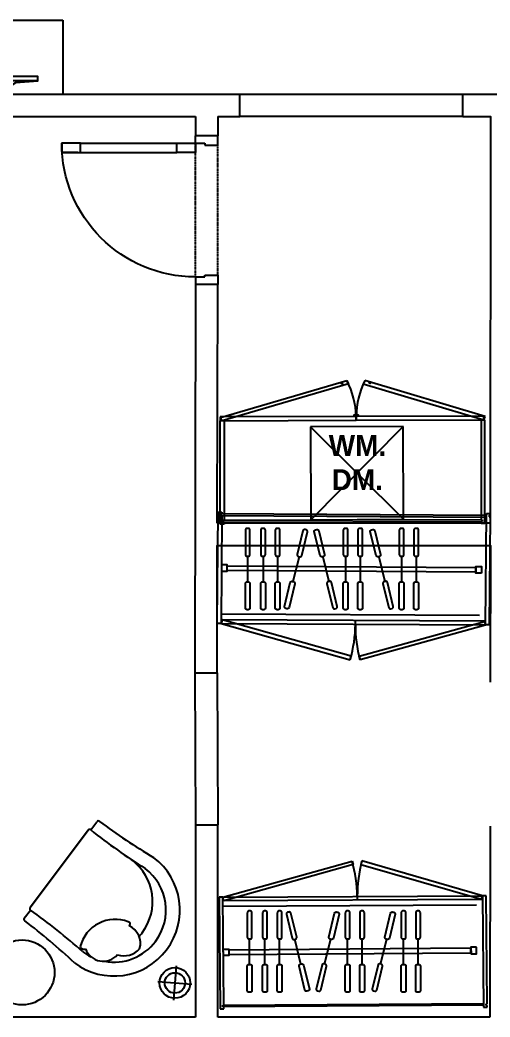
# Model space of a CAD drawing. Extents: x -678889171 to 586587, y -792238163 to 335485.
# Drawn here: x 70429 to 72962, y 58952 to 64321 of the extents above; entities that cross this region are included whole.
import ezdxf

# ---------------------------------------------------------------- set-up
doc = ezdxf.new("R2010")
doc.units = 0
doc.header["$MEASUREMENT"] = 0
doc.set_wipeout_variables(frame=1)
doc.linetypes.add('XR-A-TYP40$0$XR-A-TYP-2-3-4-6-7-8-9-10$0$HIDDEN', pattern=[0.375, 0.25, -0.125])
doc.layers.get('0').update_dxf_attribs({"color": 8})
for name, color, linetype in [('9TH-FURN$0$I-FURN', 252, 'Continuous'), ('9TH-FURN$0$I-WIPEOUT', 252, 'Continuous'), ('9TH-FURN$0$XREF_1BR$0$I-EQPM', 252, 'Continuous'), ('9TH-FURN$0$XREF_1BR$0$I-FURN', 252, 'Continuous'), ('XR-A-9TH-FLOOR$0$A-WALL', 252, 'Continuous'), ('XR-A-TYP40$0$A-EQPM', 252, 'Continuous'), ('XR-A-TYP40$0$A-WALL', 252, 'Continuous'), ('XR-A-TYP40$0$A-WALL-PRHT', 252, 'Continuous'), ('XR-A-TYP40$0$I-SPCL', 252, 'Continuous'), ('XR-A-TYP40$0$XR-A-TYP-2-3-4-6-7-8-9-10$0$A-DOOR', 252, 'Continuous'), ('XR-A-TYP40$0$XR-A-TYP-2-3-4-6-7-8-9-10$0$A-FLOR-OVHD', 252, 'XR-A-TYP40$0$XR-A-TYP-2-3-4-6-7-8-9-10$0$HIDDEN'), ('XR-A-TYP40$0$XR-A-TYP-3-5-9-10$0$A-WALL', 252, 'Continuous')]:
    doc.layers.add(name, color=color, linetype=linetype)
doc.styles.add('XR-A-TYP40$0$XREF_1BR$0$KZT', font='')
doc.styles.get('XR-A-TYP40$0$XREF_1BR$0$KZT').set_extended_font_data('AvantGarde LT Medium', bold=True)

# ---------------------------------------------------------------- blocks, each defined once
blk = doc.blocks.new('*U1507')
for p, q in [((0, -20), (0, -140)), ((50, -20), (0, -20)), ((50, -90), (50, -20)), ((750, -90), (750, -20)), ((750, -20), (800, -20)), ((800, -20), (800, -140)), ((40, -140), (40, -90)), ((40, -90), (50, -90)), ((760, -90), (750, -90)), ((760, -140), (760, -90)), ((40, -140), (0, -140)), ((760, -140), (800, -140)), ((710, -760), (710, -240)), ((760, -760), (760, -240))]:
    blk.add_line(p, q)
for points in [[(710, -240), (760, -240), (760, -140), (710, -140), (710, -227)], [(710, -760), (760, -760), (760, -860), (710, -860), (710, -773), (710, -860)]]:
    blk.add_lwpolyline(points, close=True)
blk.add_arc((760, -140), 720, 180, 270)
at = {"layer": 'XR-A-TYP40$0$XR-A-TYP-2-3-4-6-7-8-9-10$0$A-FLOR-OVHD'}
for p, q in [((50, -20), (750, -20)), ((40, -140), (760, -140))]:
    blk.add_line(p, q, dxfattribs=at)
blk = doc.blocks.new('XR-A-TYP40')
at = {"layer": 'XR-A-TYP40$0$A-EQPM'}
for p, q in [((74310.1, 48659.4, 0), (74991.1, 48857.2, 0)), ((75000, 48839.3, 0), (74319.1, 48641.5, 0)), ((74964.8, 48840.7, 0), (74965.7, 48838.9, 0)), ((74964.8, 48840.7, 0), (74965.7, 48838.9, 0)), ((74964.8, 48840.7, 0), (74965.7, 48838.9, 0)), ((74964.8, 48840.7, 0), (74965.7, 48838.9, 0)), ((74965.7, 48841.2, 0), (74966.6, 48839.4, 0)), ((74965.7, 48841.2, 0), (74966.6, 48839.4, 0)), ((74965.7, 48841.2, 0), (74966.6, 48839.4, 0)), ((74965.7, 48841.2, 0), (74966.6, 48839.4, 0)), ((74991.1, 48857.2, 0), (75000, 48839.3, 0)), ((75088.1, 48857.9, 0), (75079.5, 48839.9, 0)), ((75079.5, 48839.9, 0), (75728.2, 48645.4, 0)), ((75736.9, 48663.4, 0), (75088.1, 48857.9, 0)), ((75113.7, 48842.2, 0), (75112.9, 48840.4, 0)), ((75113.7, 48842.2, 0), (75112.9, 48840.4, 0)), ((75113.7, 48842.2, 0), (75112.9, 48840.4, 0)), ((75113.7, 48842.2, 0), (75112.9, 48840.4, 0)), ((75114.6, 48841.8, 0), (75113.8, 48840, 0)), ((75114.6, 48841.8, 0), (75113.8, 48840, 0)), ((75114.6, 48841.8, 0), (75113.8, 48840, 0)), ((75114.6, 48841.8, 0), (75113.8, 48840, 0)), ((75041, 48663.4, 0), (74308.9, 48661.4, 0)), ((74308.9, 48661.4, 0), (74309.1, 48641.4, 0)), ((74319.1, 48641.5, 0), (74310.1, 48659.4, 0)), ((75033.3, 48665.4, 0), (75033.3, 48663.4, 0)), ((75033.3, 48665.4, 0), (75033.3, 48663.4, 0)), ((75033.3, 48665.4, 0), (75033.3, 48663.4, 0)), ((75033.3, 48665.4, 0), (75033.3, 48663.4, 0)), ((75034.3, 48665.4, 0), (75034.3, 48663.4, 0)), ((75034.3, 48665.4, 0), (75034.3, 48663.4, 0)), ((75034.3, 48665.4, 0), (75034.3, 48663.4, 0)), ((75034.3, 48665.4, 0), (75034.3, 48663.4, 0)), ((75728, 48665.4, 0), (75041, 48663.4, 0)), ((75041, 48663.4, 0), (75041.2, 48643.4, 0)), ((75041.2, 48643.4, 0), (75041, 48663.4, 0)), ((75047.7, 48665.5, 0), (75047.7, 48663.5, 0)), ((75047.7, 48665.5, 0), (75047.7, 48663.5, 0)), ((75047.7, 48665.5, 0), (75047.7, 48663.5, 0)), ((75047.7, 48665.5, 0), (75047.7, 48663.5, 0)), ((75048.7, 48665.5, 0), (75048.7, 48663.5, 0)), ((75048.7, 48665.5, 0), (75048.7, 48663.5, 0)), ((75048.7, 48665.5, 0), (75048.7, 48663.5, 0)), ((75048.7, 48665.5, 0), (75048.7, 48663.5, 0)), ((75728.2, 48645.4, 0), (75728, 48665.4, 0)), ((75728.2, 48645.4, 0), (75736.9, 48663.4, 0)), ((74309.1, 48641.4, 0), (75041.2, 48643.4, 0)), ((74309.1, 48641.4, 0), (74329.1, 48641.6, 0)), ((74309.1, 48103.8, 0), (74309.1, 48641.4, 0)), ((74329.1, 48641.6, 0), (74329.1, 48104, 0)), ((75041.2, 48643.4, 0), (75728.2, 48645.4, 0)), ((75714.6, 48645.3), (75714.1, 48107.7)), ((75734.6, 48645.5), (75714.6, 48645.3)), ((75734.2, 48098.8), (75734.6, 48645.5)), ((74309.1, 48094.8, 0), (74309.1, 48103.8, 0)), ((74309.1, 48103.8, 0), (74309.1, 48103.8, 0)), ((74309.2, 48084.8, 0), (74309.1, 48094.8, 0)), ((74309.1, 48094.8, 0), (74309.1, 48094.8, 0)), ((74329.2, 48085, 0), (74309.2, 48084.8, 0)), ((75719.1, 48107.7, 0), (74324.1, 48104, 0)), ((74329.1, 48104, 0), (74324.1, 48104, 0)), ((74324.1, 48104, 0), (74324.1, 48095, 0)), ((74324.1, 48104, 0), (74324.1, 48095, 0)), ((74324.1, 48095, 0), (75719.2, 48098.7, 0)), ((74324.1, 48095, 0), (74329.1, 48095, 0)), ((74329.1, 48095, 0), (74329.2, 48085, 0)), ((75714.1, 48107.7), (75719.1, 48107.7)), ((75719.2, 48098.7), (75714.2, 48098.7)), ((75714.2, 48098.7), (75714.3, 48088.7)), ((75714.3, 48088.7), (75734.3, 48088.8)), ((75719.1, 48107.7), (75719.2, 48098.7)), ((75719.2, 48098.7, 0), (75719.1, 48107.7, 0)), ((75734.2, 48098.8), (75734.2, 48098.8)), ((75734.3, 48088.8), (75734.2, 48098.8))]:
    blk.add_line(p, q, dxfattribs=at)
at = {"layer": 'XR-A-TYP40$0$A-EQPM', "extrusion": (-7.24473e-08, -7.10514e-09, 1)}
for p, q in [((75294.3, 48610.5, 0), (74794.3, 48608, 0)), ((74794.3, 48608, 0), (74796.8, 48108, 0)), ((74794.3, 48608, 0), (75296.8, 48110.5, 0)), ((74796.8, 48108, 0), (75294.3, 48610.5, 0)), ((75296.8, 48110.5, 0), (75294.3, 48610.5, 0)), ((74796.8, 48108, 0), (75296.8, 48110.5, 0))]:
    blk.add_line(p, q, dxfattribs=at)
at = {"layer": 'XR-A-TYP40$0$A-EQPM'}
for centre in [(74963.5, 48844.5, 0), (74963.5, 48844.5, 0), (74963.5, 48844.5, 0), (74963.5, 48844.5, 0), (75115.9, 48845.6, 0), (75115.9, 48845.6, 0), (75115.9, 48845.6, 0), (75115.9, 48845.6, 0), (75033.7, 48669.4, 0), (75033.7, 48669.4, 0), (75033.7, 48669.4, 0), (75033.7, 48669.4, 0), (75048.2, 48669.5, 0), (75048.2, 48669.5, 0), (75048.2, 48669.5, 0), (75048.2, 48669.5, 0)]:
    blk.add_circle(centre, 4, dxfattribs=at)
for centre, start, end in [((74599.2, 48652.9, 0), 1.3711, 27.5364), ((75482.9, 48659.2, 0), 153.29, 179.4553)]:
    blk.add_arc(centre, 441.9, start, end, dxfattribs=at)
at = {"layer": 'XR-A-TYP40$0$A-WALL'}
for p, q in [((75615.1, 50399.2), (75884.3, 50399.2)), ((70666.7, 50279.2), (74175.1, 50279.2)), ((74175.1, 50279.2), (74175.1, 50175.6)), ((74295.1, 50279.2), (74415.1, 50279.2)), ((74295.1, 50279.2), (74295.1, 50175.6)), ((74175.1, 49375.6), (74172.1, 47283.2, 0)), ((74295.1, 49375.6), (74175.1, 49375.6)), ((74292.1, 48088.8), (74295.1, 49375.6)), ((75762.3, 48088.8), (74292.1, 48088.8)), ((74175.1, 46465.3), (74175.1, 45430)), ((74175.1, 46465.3), (74295.1, 46465.3))]:
    blk.add_line(p, q, dxfattribs=at)
at = {"layer": 'XR-A-TYP40$0$A-WALL', "elevation": 0}
for points in [[(70786.7, 50417.7), (70786.7, 50399.2), (74415.1, 50399.2)], [(74415.1, 50279.2), (74415.1, 50399.2)], [(75615.1, 50279.2), (75615.1, 50399.2)], [(75615.1, 50279.2), (75764.2, 50279.2), (75762.3, 48088.8)], [(74295.1, 50175.6), (74175.1, 50175.6)], [(74172.1, 47283.2), (74292.1, 47283.2), (74292.1, 47968.8), (75763.9, 47968.8), (75763.2, 47232.8)], [(74295.1, 45430), (74295.1, 46465.3)], [(75762.5, 46457.8), (75761.6, 45430)]]:
    blk.add_lwpolyline(points, dxfattribs=at)
at = {"layer": 'XR-A-TYP40$0$A-WALL-PRHT', "ltscale": 0.05}
for p, q in [((74172.1, 47283.2, 0), (74175.1, 46465.3)), ((74292.1, 47283.2, 0), (74295.1, 46465.3))]:
    blk.add_line(p, q, dxfattribs=at)
at = {"layer": 'XR-A-TYP40$0$A-WALL-PRHT', "ltscale": 0.05, "elevation": 0}
for points in [[(74415.1, 50399.2), (75615.1, 50399.2)], [(75615.1, 50279.2), (74415.1, 50279.2)]]:
    blk.add_lwpolyline(points, dxfattribs=at)
at = {"layer": 'XR-A-TYP40$0$XR-A-TYP-3-5-9-10$0$A-WALL'}
for p, q in [((74175.1, 45430), (70786.7, 45430)), ((75761.6, 45430), (74295.1, 45430))]:
    blk.add_line(p, q, dxfattribs=at)
at = {"layer": 'XR-A-TYP40$0$XR-A-TYP-2-3-4-6-7-8-9-10$0$A-DOOR', "extrusion": (2.79218e-10, -1.35453e-17, -1), "zscale": -0.9999999999999997, "rotation": 90.00000277949212}
blk.add_blockref('*U1507', (-74315.1, 49375.6, 0), dxfattribs=at)
at = {"layer": 'XR-A-TYP40$0$I-SPCL', "extrusion": (4.5586e-09, 7.24249e-08, 1), "style": 'XR-A-TYP40$0$XREF_1BR$0$KZT'}
blk.add_text('WM.', height=112.5, dxfattribs=at).set_placement((74893.3, 48451.5, 0))
at = {"layer": 'XR-A-TYP40$0$I-SPCL', "style": 'XR-A-TYP40$0$XREF_1BR$0$KZT'}
blk.add_text('DM.', height=112.5, dxfattribs=at).set_placement((74909.3, 48267.5, 0))

msp = doc.modelspace()

# ---------------------------------------------------------------- linework, layer by layer
at = {"layer": '9TH-FURN$0$I-FURN'}
for p, q in [((69243, 64321.5), (70661.2, 64320.8)), ((70661.2, 64320.8), (70661.2, 63920.8)), ((70661.2, 63920.8), (69240, 63921.5)), ((71492.7, 61071.3), (71497.1, 61671.8)), ((71497.1, 61671.8), (71517.1, 61671.6)), ((71512, 61661.7), (71511.9, 61652.7)), ((71512, 61661.7, 0), (71511.9, 61652.7, 0)), ((71511.9, 61652.7), (71516.9, 61652.6)), ((71511.9, 61652.7, 0), (72941.8, 61643.5, 0)), ((71517, 61661.6), (71512, 61661.7)), ((72941.8, 61652.5, 0), (71512, 61661.7, 0)), ((71516.9, 61652.6), (71512.7, 61071.1)), ((71517.1, 61671.6), (71517, 61661.6)), ((72937.5, 61063.6, 0), (72941.9, 61664.1, 0)), ((72941.8, 61643.5, 0), (72941.8, 61652.5, 0)), ((72941.9, 61664.1, 0), (72961.9, 61664, 0)), ((72956.9, 61654, 0), (72956.8, 61645, 0)), ((72956.8, 61645, 0), (72961.8, 61645, 0)), ((72961.9, 61654, 0), (72956.9, 61654, 0)), ((72961.8, 61645, 0), (72957.5, 61063.5, 0)), ((72961.9, 61664, 0), (72961.9, 61654, 0)), ((72905.2, 61113.9, 0), (71513.1, 61121.1, 0)), ((71512.7, 61071.1), (71492.7, 61071.3)), ((71512.8, 61091.1, 0), (71512.7, 61071.1, 0)), ((71518.4, 61090.5, 0), (71512.7, 61071.1, 0)), ((71512.7, 61071.1, 0), (72937.5, 61063.6, 0)), ((71512.7, 61071.1, 0), (72208.5, 60876.5, 0)), ((72937.7, 61083.6, 0), (71512.8, 61091.1, 0)), ((72214.1, 60895.9, 0), (71518.4, 61090.5, 0)), ((72256.3, 60895.6, 0), (72932.2, 61082.7, 0)), ((72937.5, 61063.2, 0), (72261.7, 60876.1, 0)), ((72932.2, 61082.7, 0), (72937.5, 61063.2, 0)), ((72937.5, 61063.6, 0), (72937.7, 61083.6, 0)), ((72957.5, 61063.5, 0), (72937.5, 61063.6, 0)), ((72208.5, 60876.5, 0), (72214.1, 60895.9, 0)), ((72261.7, 60876.1, 0), (72256.3, 60895.6, 0)), ((71523, 59597.7, 0), (72218.7, 59792.4, 0)), ((72224.4, 59772.9, 0), (71528.6, 59578.3, 0)), ((72218.7, 59792.4, 0), (72224.4, 59772.9, 0)), ((72272, 59792.8, 0), (72266.6, 59773.3, 0)), ((72266.6, 59773.3, 0), (72916.3, 59586.2, 0)), ((72921.6, 59605.7, 0), (72272, 59792.8, 0)), ((71523, 59597.7, 0), (72921.7, 59605.2, 0)), ((72916.3, 59586.2, 0), (72921.6, 59605.7, 0)), ((72941.7, 59605.4, 0), (72921.7, 59605.2, 0)), ((72921.7, 59605.2, 0), (72921.8, 59585.2, 0)), ((72921.7, 59605.2, 0), (72926, 59004.7, 0)), ((72945.9, 59023.9, 0), (72941.7, 59605.4, 0)), ((71523, 59597.7), (71503, 59597.6)), ((71503, 59597.6), (71507.4, 58997.1)), ((71527.2, 59016.2), (71523, 59597.7)), ((71523.1, 59577.7, 0), (71523, 59597.7, 0)), ((71528.6, 59578.3, 0), (71523, 59597.7, 0)), ((72921.8, 59585.2, 0), (71523.1, 59577.7, 0)), ((72889.3, 59555, 0), (71523.3, 59547.7, 0)), ((71522.2, 59016.2, 0), (72925.9, 59025.3, 0)), ((71522.3, 59007.2), (71522.2, 59016.2)), ((71522.2, 59016.2), (71527.2, 59016.2)), ((71522.3, 59007.2, 0), (71522.2, 59016.2, 0)), ((72926, 59016.3, 0), (71522.3, 59007.2, 0)), ((72925.9, 59025.3, 0), (72926, 59016.3, 0)), ((72940.9, 59023.8, 0), (72945.9, 59023.9, 0)), ((72941, 59014.8, 0), (72940.9, 59023.8, 0)), ((72946, 59014.9, 0), (72941, 59014.8, 0)), ((72946, 59004.9, 0), (72946, 59014.9, 0)), ((71507.4, 58997.1), (71527.4, 58997.2)), ((71527.3, 59007.2), (71522.3, 59007.2)), ((71527.4, 58997.2), (71527.3, 59007.2)), ((72926, 59004.7, 0), (72946, 59004.9, 0))]:
    msp.add_line(p, q, dxfattribs=at)
for centre, start, end in [((71537.3, 61072.7, 0), 343.7089, 359.5855), ((72935.8, 61062.1, 0), 179.5495, 195.4261), ((71547.5, 59596.2, 0), 0.4145, 16.2911), ((72946, 59606.8, 0), 164.5739, 180.4505)]:
    msp.add_arc(centre, 699.3, start, end, dxfattribs=at)
at = {"layer": '9TH-FURN$0$XREF_1BR$0$I-EQPM', "elevation": 0}
msp.add_lwpolyline([(69528.8, 63921.3), (70307.8, 63921.3), (70407.8, 63984.3), (70525.3, 63994.3), (70525.3, 64017.3), (69311.3, 64017.3), (69311.3, 63994.3), (69428.8, 63984.3)], close=True, dxfattribs=at)
msp.add_lwpolyline([(70525.3, 63994.3), (69311.3, 63994.3)], dxfattribs=at)
at = {"layer": '9TH-FURN$0$XREF_1BR$0$I-FURN', "ltscale": 0.5}
for p, q in [((71656.1, 61433.1, 0), (71656.1, 61295.6, 0)), ((71739.1, 61433.1, 0), (71739.1, 61295.6, 0)), ((71817.6, 61433.1, 0), (71817.6, 61295.6, 0)), ((71932.8, 61431.1, 0), (71900.2, 61297.6, 0)), ((72060.6, 61431.1, 0), (72093.3, 61297.6, 0)), ((72183.8, 61433.1, 0), (72183.8, 61295.6, 0)), ((72262.3, 61433.1, 0), (72262.3, 61295.6, 0)), ((72362.3, 61431.1, 0), (72394.9, 61297.6, 0)), ((72485.4, 61433.1, 0), (72485.4, 61295.6, 0)), ((72563.9, 61433.1, 0), (72563.9, 61295.6, 0)), ((71666.4, 59235.7, 0), (71666.4, 59373.3, 0)), ((71749.4, 59235.7, 0), (71749.4, 59373.3, 0)), ((71827.9, 59235.7, 0), (71827.9, 59373.3, 0)), ((71943.1, 59237.7, 0), (71910.5, 59371.3, 0)), ((72070.9, 59237.7, 0), (72103.5, 59371.3, 0)), ((72194.1, 59235.7, 0), (72194.1, 59373.3, 0)), ((72272.6, 59235.7, 0), (72272.6, 59373.3, 0)), ((72372.6, 59237.7, 0), (72405.2, 59371.3, 0)), ((72495.7, 59235.7, 0), (72495.7, 59373.3, 0)), ((72574.2, 59235.7, 0), (72574.2, 59373.3, 0))]:
    msp.add_line(p, q, dxfattribs=at)
at = {"layer": '9TH-FURN$0$XREF_1BR$0$I-FURN'}
for p, q in [((72236.5, 61067.4, 0), (72236.7, 61087.4, 0)), ((72246.8, 59601.5, 0), (72246.9, 59581.5, 0)), ((71172, 59143.1, 0), (71356.2, 59128.9, 0))]:
    msp.add_line(p, q, dxfattribs=at)
at = {"layer": '9TH-FURN$0$XREF_1BR$0$I-FURN', "ltscale": 0.5, "elevation": 0}
for points in [[(71668.6, 61574.1, 0.414214), (71659.6, 61583.1), (71652.6, 61583.1, 0.414214), (71643.6, 61574.1), (71643.6, 61442.1, 0.414214), (71652.6, 61433.1), (71659.6, 61433.1, 0.414214), (71668.6, 61442.1)], [(71751.6, 61574.1, 0.414214), (71742.6, 61583.1), (71735.6, 61583.1, 0.414214), (71726.6, 61574.1), (71726.6, 61442.1, 0.414214), (71735.6, 61433.1), (71742.6, 61433.1, 0.414214), (71751.6, 61442.1)], [(71830.1, 61574.1, 0.414214), (71821.1, 61583.1), (71814.1, 61583.1, 0.414214), (71805.1, 61574.1), (71805.1, 61442.1, 0.414214), (71814.1, 61433.1), (71821.1, 61433.1, 0.414214), (71830.1, 61442.1)], [(71978.4, 61565.2, 0.414214), (71971.8, 61576), (71965, 61577.7, 0.414214), (71954.1, 61571.1), (71922.8, 61442.9, 0.414214), (71929.4, 61432), (71936.2, 61430.3, 0.414214), (71947.1, 61436.9)], [(72015, 61565.2, -0.414214), (72021.7, 61576), (72028.5, 61577.7, -0.414214), (72039.3, 61571.1), (72070.6, 61442.9, -0.414214), (72064, 61432), (72057.2, 61430.3, -0.414214), (72046.4, 61436.9)], [(72196.3, 61574.1, 0.414214), (72187.3, 61583.1), (72180.3, 61583.1, 0.414214), (72171.3, 61574.1), (72171.3, 61442.1, 0.414214), (72180.3, 61433.1), (72187.3, 61433.1, 0.414214), (72196.3, 61442.1)], [(72274.8, 61574.1, 0.414214), (72265.8, 61583.1), (72258.8, 61583.1, 0.414214), (72249.8, 61574.1), (72249.8, 61442.1, 0.414214), (72258.8, 61433.1), (72265.8, 61433.1, 0.414214), (72274.8, 61442.1)], [(72316.7, 61565.2, -0.414214), (72323.3, 61576), (72330.1, 61577.7, -0.414214), (72341, 61571.1), (72372.3, 61442.9, -0.414214), (72365.7, 61432), (72358.9, 61430.3, -0.414214), (72348, 61436.9)], [(72497.9, 61574.1, 0.414214), (72488.9, 61583.1), (72481.9, 61583.1, 0.414214), (72472.9, 61574.1), (72472.9, 61442.1, 0.414214), (72481.9, 61433.1), (72488.9, 61433.1, 0.414214), (72497.9, 61442.1)], [(72576.4, 61574.1, 0.414214), (72567.4, 61583.1), (72560.4, 61583.1, 0.414214), (72551.4, 61574.1), (72551.4, 61442.1, 0.414214), (72560.4, 61433.1), (72567.4, 61433.1, 0.414214), (72576.4, 61442.1)], [(71668.6, 61154.6, -0.414214), (71659.6, 61145.6), (71652.6, 61145.6, -0.414214), (71643.6, 61154.6), (71643.6, 61286.6, -0.414214), (71652.6, 61295.6), (71659.6, 61295.6, -0.414214), (71668.6, 61286.6)], [(71751.6, 61154.6, -0.414214), (71742.6, 61145.6), (71735.6, 61145.6, -0.414214), (71726.6, 61154.6), (71726.6, 61286.6, -0.414214), (71735.6, 61295.6), (71742.6, 61295.6, -0.414214), (71751.6, 61286.6)], [(71830.1, 61154.6, -0.414214), (71821.1, 61145.6), (71814.1, 61145.6, -0.414214), (71805.1, 61154.6), (71805.1, 61286.6, -0.414214), (71814.1, 61295.6), (71821.1, 61295.6, -0.414214), (71830.1, 61286.6)], [(71878.9, 61157.6, -0.414214), (71868, 61151), (71861.2, 61152.7, -0.414214), (71854.6, 61163.5), (71885.9, 61291.8, -0.414214), (71896.8, 61298.4), (71903.6, 61296.7, -0.414214), (71910.2, 61285.8)], [(72114.6, 61157.6, 0.414214), (72125.4, 61151), (72132.2, 61152.7, 0.414214), (72138.8, 61163.5), (72107.5, 61291.8, 0.414214), (72096.7, 61298.4), (72089.9, 61296.7, 0.414214), (72083.2, 61285.8)], [(72196.3, 61154.6, -0.414214), (72187.3, 61145.6), (72180.3, 61145.6, -0.414214), (72171.3, 61154.6), (72171.3, 61286.6, -0.414214), (72180.3, 61295.6), (72187.3, 61295.6, -0.414214), (72196.3, 61286.6)], [(72274.8, 61154.6, -0.414214), (72265.8, 61145.6), (72258.8, 61145.6, -0.414214), (72249.8, 61154.6), (72249.8, 61286.6, -0.414214), (72258.8, 61295.6), (72265.8, 61295.6, -0.414214), (72274.8, 61286.6)], [(72416.2, 61157.6, 0.414214), (72427.1, 61151), (72433.9, 61152.7, 0.414214), (72440.5, 61163.5), (72409.2, 61291.8, 0.414214), (72398.3, 61298.4), (72391.5, 61296.7, 0.414214), (72384.9, 61285.8)], [(72497.9, 61154.6, -0.414214), (72488.9, 61145.6), (72481.9, 61145.6, -0.414214), (72472.9, 61154.6), (72472.9, 61286.6, -0.414214), (72481.9, 61295.6), (72488.9, 61295.6, -0.414214), (72497.9, 61286.6)], [(72576.4, 61154.6, -0.414214), (72567.4, 61145.6), (72560.4, 61145.6, -0.414214), (72551.4, 61154.6), (72551.4, 61286.6, -0.414214), (72560.4, 61295.6), (72567.4, 61295.6, -0.414214), (72576.4, 61286.6)], [(71678.9, 59514.3, 0.414214), (71669.9, 59523.3), (71662.9, 59523.3, 0.414214), (71653.9, 59514.3), (71653.9, 59382.3, 0.414214), (71662.9, 59373.3), (71669.9, 59373.3, 0.414214), (71678.9, 59382.3)], [(71761.9, 59514.3, 0.414214), (71752.9, 59523.3), (71745.9, 59523.3, 0.414214), (71736.9, 59514.3), (71736.9, 59382.3, 0.414214), (71745.9, 59373.3), (71752.9, 59373.3, 0.414214), (71761.9, 59382.3)], [(71840.4, 59514.3, 0.414214), (71831.4, 59523.3), (71824.4, 59523.3, 0.414214), (71815.4, 59514.3), (71815.4, 59382.3, 0.414214), (71824.4, 59373.3), (71831.4, 59373.3, 0.414214), (71840.4, 59382.3)], [(71889.2, 59511.2, 0.414214), (71878.3, 59517.8), (71871.5, 59516.2, 0.414214), (71864.9, 59505.3), (71896.2, 59377.1, 0.414214), (71907.1, 59370.5), (71913.9, 59372.1, 0.414214), (71920.5, 59383)], [(72124.8, 59511.2, -0.414214), (72135.7, 59517.8), (72142.5, 59516.2, -0.414214), (72149.1, 59505.3), (72117.8, 59377.1, -0.414214), (72106.9, 59370.5), (72100.1, 59372.1, -0.414214), (72093.5, 59383)], [(72206.6, 59514.3, 0.414214), (72197.6, 59523.3), (72190.6, 59523.3, 0.414214), (72181.6, 59514.3), (72181.6, 59382.3, 0.414214), (72190.6, 59373.3), (72197.6, 59373.3, 0.414214), (72206.6, 59382.3)], [(72285.1, 59514.3, 0.414214), (72276.1, 59523.3), (72269.1, 59523.3, 0.414214), (72260.1, 59514.3), (72260.1, 59382.3, 0.414214), (72269.1, 59373.3), (72276.1, 59373.3, 0.414214), (72285.1, 59382.3)], [(72426.5, 59511.2, -0.414214), (72437.4, 59517.8), (72444.2, 59516.2, -0.414214), (72450.8, 59505.3), (72419.5, 59377.1, -0.414214), (72408.6, 59370.5), (72401.8, 59372.1, -0.414214), (72395.2, 59383)], [(72508.2, 59514.3, 0.414214), (72499.2, 59523.3), (72492.2, 59523.3, 0.414214), (72483.2, 59514.3), (72483.2, 59382.3, 0.414214), (72492.2, 59373.3), (72499.2, 59373.3, 0.414214), (72508.2, 59382.3)], [(72586.7, 59514.3, 0.414214), (72577.7, 59523.3), (72570.7, 59523.3, 0.414214), (72561.7, 59514.3), (72561.7, 59382.3, 0.414214), (72570.7, 59373.3), (72577.7, 59373.3, 0.414214), (72586.7, 59382.3)], [(71678.9, 59094.7, -0.414214), (71669.9, 59085.7), (71662.9, 59085.7, -0.414214), (71653.9, 59094.7), (71653.9, 59226.7, -0.414214), (71662.9, 59235.7), (71669.9, 59235.7, -0.414214), (71678.9, 59226.7)], [(71761.9, 59094.7, -0.414214), (71752.9, 59085.7), (71745.9, 59085.7, -0.414214), (71736.9, 59094.7), (71736.9, 59226.7, -0.414214), (71745.9, 59235.7), (71752.9, 59235.7, -0.414214), (71761.9, 59226.7)], [(71840.4, 59094.7, -0.414214), (71831.4, 59085.7), (71824.4, 59085.7, -0.414214), (71815.4, 59094.7), (71815.4, 59226.7, -0.414214), (71824.4, 59235.7), (71831.4, 59235.7, -0.414214), (71840.4, 59226.7)], [(71988.7, 59103.7, -0.414214), (71982.1, 59092.8), (71975.3, 59091.2, -0.414214), (71964.4, 59097.8), (71933.1, 59226, -0.414214), (71939.7, 59236.9), (71946.5, 59238.5, -0.414214), (71957.4, 59231.9)], [(72025.3, 59103.7, 0.414214), (72031.9, 59092.8), (72038.7, 59091.2, 0.414214), (72049.6, 59097.8), (72080.9, 59226, 0.414214), (72074.3, 59236.9), (72067.5, 59238.5, 0.414214), (72056.6, 59231.9)], [(72206.6, 59094.7, -0.414214), (72197.6, 59085.7), (72190.6, 59085.7, -0.414214), (72181.6, 59094.7), (72181.6, 59226.7, -0.414214), (72190.6, 59235.7), (72197.6, 59235.7, -0.414214), (72206.6, 59226.7)], [(72285.1, 59094.7, -0.414214), (72276.1, 59085.7), (72269.1, 59085.7, -0.414214), (72260.1, 59094.7), (72260.1, 59226.7, -0.414214), (72269.1, 59235.7), (72276.1, 59235.7, -0.414214), (72285.1, 59226.7)], [(72327, 59103.7, 0.414214), (72333.6, 59092.8), (72340.4, 59091.2, 0.414214), (72351.3, 59097.8), (72382.6, 59226, 0.414214), (72376, 59236.9), (72369.2, 59238.5, 0.414214), (72358.3, 59231.9)], [(72508.2, 59094.7, -0.414214), (72499.2, 59085.7), (72492.2, 59085.7, -0.414214), (72483.2, 59094.7), (72483.2, 59226.7, -0.414214), (72492.2, 59235.7), (72499.2, 59235.7, -0.414214), (72508.2, 59226.7)], [(72586.7, 59094.7, -0.414214), (72577.7, 59085.7), (72570.7, 59085.7, -0.414214), (72561.7, 59094.7), (72561.7, 59226.7, -0.414214), (72570.7, 59235.7), (72577.7, 59235.7, -0.414214), (72586.7, 59226.7)]]:
    msp.add_lwpolyline(points, format="xyb", close=True, dxfattribs=at)
at = {"layer": '9TH-FURN$0$XREF_1BR$0$I-FURN', "elevation": 0}
for points in [[(71515.6, 61352.8), (71545.6, 61352.6), (71545.9, 61387.6), (71515.9, 61387.8)], [(72885.1, 61347.8), (71545.6, 61357.6), (71545.8, 61382.6), (72885.3, 61372.8)], [(72915.1, 61342.6), (72885.1, 61342.8), (72885.3, 61377.8), (72915.3, 61377.6)], [(71525, 59317.8), (71555, 59318.1), (71555.3, 59283.1), (71525.3, 59282.8)], [(72859, 59322.6), (71555, 59313.1), (71555.2, 59288.1), (72859.2, 59297.6)], [(72889, 59327.8), (72859, 59327.6), (72859.3, 59292.6), (72889.2, 59292.8)]]:
    msp.add_lwpolyline(points, close=True, dxfattribs=at)

# ---------------------------------------------------------------- wipeouts: each hides what was drawn before it
msp.add_wipeout([(70450.8, 59477.1), (70464.9, 59462.9), (70633.4, 59325), (70691.3, 59273.1), (70738.7, 59232.8), (70788.8, 59204.8), (70856.5, 59182), (70911, 59173.9), (70985.5, 59176.5), (71039.8, 59188.6), (71086.4, 59206.5), (71159, 59251.4), (71199.6, 59290.4), (71228.1, 59326.6), (71249.6, 59362), (71264.8, 59394.6), (71279.4, 59438.9), (71288.3, 59485.8), (71290.6, 59539.4), (71287.3, 59577.7), (71272.1, 59641.7), (71240.3, 59710.5), (71219.4, 59741.5), (71197, 59768.4), (71160.8, 59802.6), (71129.7, 59823.4), (70857.6, 60006), (70850.5, 60008.1), (70841.3, 60001.2), (70810.4, 59960.2), (70805.9, 59962.1), (70799.4, 59960.8), (70793, 59953.7), (70483.8, 59542.6), (70481.8, 59535.7), (70482.9, 59532.1), (70484.4, 59529.9), (70485.8, 59528.6)]).translate(0, 0, 0).dxf.layer = '9TH-FURN$0$I-WIPEOUT'

# ---------------------------------------------------------------- next in the draw order: linework, layer by layer
for p, q in [((70810.4, 59960.2, 0), (70843.4, 60004.1, 0)), ((70796.4, 59958.2, 0), (70640.1, 59750.4, 0)), ((70640.1, 59750.4, 0), (70796.4, 59958.2, 0)), ((70640.1, 59750.4, 0), (70483.8, 59542.6, 0)), ((70483.8, 59542.6, 0), (70640.1, 59750.4, 0)), ((70452.7, 59484.7, 0), (70485.8, 59528.6, 0))]:
    msp.add_line(p, q)
for radius in [82.6, 55.1]:
    msp.add_circle((71264.1, 59136, 0), radius)
for centre, radius, start, end in [((70851.4, 59998.1, 0), 10, 51.7238, 143.051), ((72855.2, 62688, 0), 3344.2, 233.3211, 239.3262), ((70804.4, 59952.2, 0), 10, 53.051, 143.051), ((70804.4, 59952.2, 0), 10, 53.051, 143.051), ((72885, 62572.8, 0), 3336.1, 231.548, 237.7362), ((70864.2, 59574.5, 0), 280, 323.051, 53.051), ((70935.8, 59528, 0), 355, 323.051, 53.051), ((70935.8, 59528, 0), 280, 323.051, 53.051), ((70491.8, 59536.6, 0), 10, 143.051, 233.051), ((70491.8, 59536.6, 0), 10, 143.051, 233.051), ((68551, 56810.8, 0), 3336.1, 48.3658, 54.5539), ((70460.7, 59478.7, 0), 10, 143.051, 234.3781), ((68432.1, 56807.5, 0), 3344.2, 46.7758, 52.7809), ((70942.4, 59284.8, 0), 193.6, 68.7114, 165.9828), ((71011.1, 59453.4, 0), 12, 299.2548, 82.3733), ((70975.7, 59348.8, 0), 102.8, 343.5277, 66.3568), ((70864.2, 59574.5, 0), 280, 317.7403, 323.051), ((70773.3, 59336.7, 0), 19.4, 194.7685, 301.2183), ((70935.8, 59528, 0), 280, 259.6566, 323.051), ((70935.8, 59528, 0), 355, 233.051, 323.051), ((70935.8, 59528, 0), 280, 233.051, 243.9829), ((70878.1, 59352.5, 0), 100.2, 198.857, 320.0049), ((70990.4, 59395.1, 0), 112.8, 251.6437, 317.9972)]:
    msp.add_arc(centre, radius, start, end)
at = {"layer": '9TH-FURN$0$XREF_1BR$0$I-FURN'}
msp.add_line((71271.2, 59228.1, 0), (71257, 59043.9, 0), dxfattribs=at)

# ---------------------------------------------------------------- next in the draw order: wipeouts: each hides what was drawn before it
msp.add_wipeout([(70505.6, 59030), (70537.3, 59047.1), (70537.3, 59047.1), (70560.9, 59065.3), (70560.9, 59065.3), (70586.7, 59096.1), (70600.2, 59120.5), (70610.9, 59152), (70614.7, 59174.2), (70614.5, 59212.4), (70609.3, 59239.2), (70600.7, 59263.4), (70592.2, 59280), (70583.6, 59293.4), (70572.7, 59307.4), (70572.7, 59307.4), (70555.1, 59324.9), (70527.3, 59344.6), (70507.5, 59354.2), (70469.8, 59365.1), (70443.3, 59367.5), (70426.9, 59367), (70401, 59362.9), (70384.1, 59358.1), (70369.8, 59352.5), (70341.3, 59336.6), (70318.2, 59317.5), (70297.1, 59292.5), (70281.1, 59264.3), (70271, 59235.3), (70266.1, 59205.1), (70266.3, 59178.1), (70272.1, 59145.5), (70272.1, 59145.5), (70287.9, 59107.2), (70304.1, 59083.1), (70322, 59063.9), (70353, 59041.1), (70373.9, 59030.7), (70401.4, 59022), (70430.6, 59017.8), (70475, 59020.9), (70511.6, 59032.5)]).translate(0, 0, 0).dxf.layer = '9TH-FURN$0$I-WIPEOUT'

# ---------------------------------------------------------------- next in the draw order: linework, layer by layer
msp.add_circle((70440.7, 59192.5, 0), 175)

# ---------------------------------------------------------------- next in the draw order: block references
at = {"layer": 'XR-A-9TH-FLOOR$0$A-WALL'}
msp.add_blockref('XR-A-TYP40', (-2800.4, 13522.1), dxfattribs=at)

doc.saveas('drawing.dxf')
